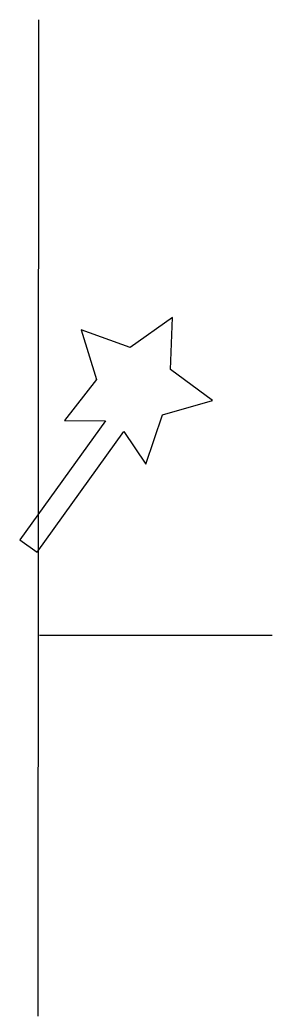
# Model space of a CAD drawing. Extents: x 182 to 369, y -103 to 637.
import ezdxf

# ---------------------------------------------------------------- set-up
doc = ezdxf.new("R2010")
doc.units = 0
doc.layers.add('Calque_1', color=7, linetype='CONTINUOUS')

msp = doc.modelspace()

# ---------------------------------------------------------------- linework, layer by layer
at = {"layer": 'Calque_1', "color": 1}
for points in [[(195.668718, 636.520999), (195.212418, -102.905395)], [(196.489988, 179.84693), (368.920512, 179.84692)]]:
    msp.add_lwpolyline(points, dxfattribs=at)
msp.add_lwpolyline([(295.102917, 415.734621), (263.603551, 393.32617), (227.286387, 406.571357), (238.863975, 369.688853), (215.044757, 339.242135), (245.505945, 338.937758), (181.996644, 250.650114), (194.677007, 241.52871), (259.013649, 330.966669), (275.295864, 306.793984), (287.608276, 343.437744), (324.774482, 354.068617), (293.728829, 377.101838)], close=True, dxfattribs=at)

doc.saveas('drawing.dxf')
